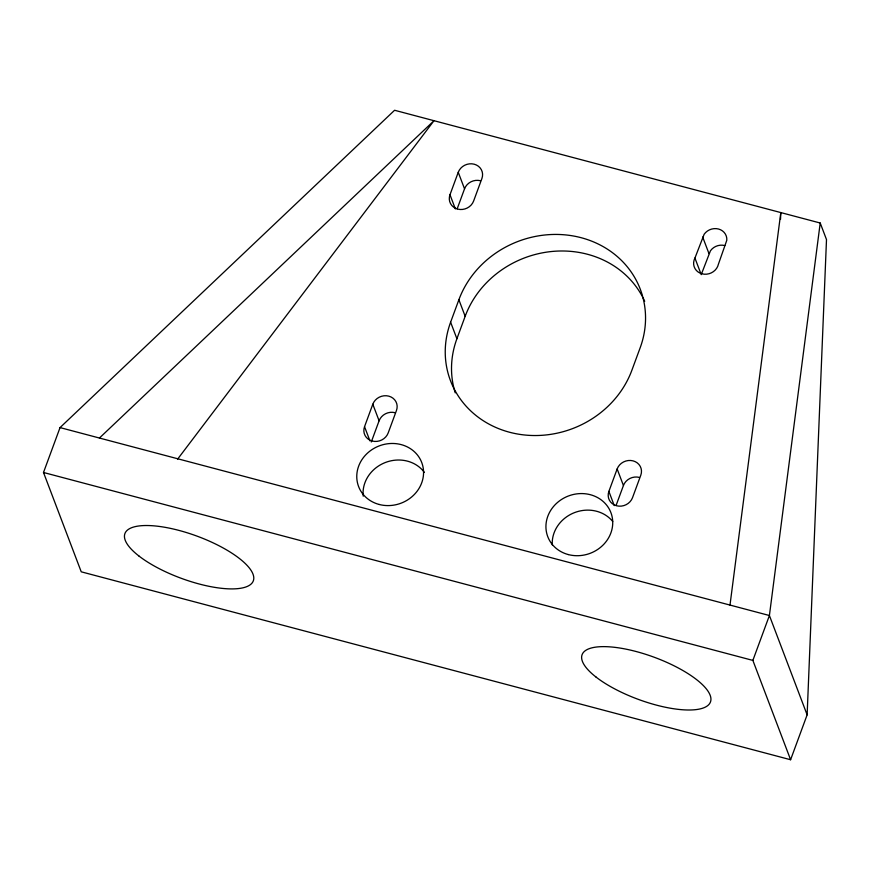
<?xml version="1.0" encoding="UTF-8"?>
<svg xmlns="http://www.w3.org/2000/svg" width="870" height="870" viewBox="0 0 870 870"><rect width="100%" height="100%" fill="white"/><g stroke="black" fill="none" stroke-linecap="round" stroke-linejoin="round"><path stroke-width="1.3" d="M780.52 219.36L780.803 212.574L729.995 605.074M807.132 714.846L826.5 239.565L820.214 223.014L394.588 110.262L60.041 427.594L43.5 472.486L81.236 571.818L790.602 759.738L807.132 714.846L769.406 615.514L820.214 223.014M364.541 426.681L372.806 404.235A12.669 11.495 -20.8 0 1 388.77 396.144A12.669 11.495 -20.8 0 1 396.459 410.499L388.183 432.945A12.669 11.495 -20.8 0 1 372.229 441.036A12.669 11.495 -20.8 0 1 364.541 426.681L369.935 440.872M449.986 194.739L458.251 172.293A12.669 11.495 -20.8 0 1 474.204 164.202A12.669 11.495 -20.8 0 1 481.893 178.557L473.628 201.003A12.669 11.495 -20.8 0 1 457.674 209.094A12.669 11.495 -20.8 0 1 449.986 194.739L455.369 208.93M371.283 441.982L379.103 420.786L372.806 404.235M457.185 208.8L464.536 188.844L458.251 172.293M450.616 322.194L458.881 299.748A97.103 88.153 -20.8 0 1 581.214 237.717A97.103 88.153 -20.8 0 1 640.168 347.772L631.892 370.218A97.103 88.153 -20.8 0 1 509.559 432.249A97.103 88.153 -20.8 0 1 450.616 322.194L456.902 338.745A97.103 88.153 -20.8 0 0 455.238 392.859M456.902 338.745L465.167 316.299A97.103 88.153 -20.8 0 1 550.405 251.637A97.103 88.153 -20.8 0 1 642.321 296.452M608.88 491.409L617.145 468.963A12.669 11.495 -20.8 0 1 633.099 460.872A12.669 11.495 -20.8 0 1 640.788 475.227L632.523 497.673A12.669 11.495 -20.8 0 1 616.569 505.764A12.669 11.495 -20.8 0 1 608.88 491.409L614.264 505.6M694.934 258.064L704.145 234.269A12.561 11.408 -20.8 0 1 718.511 229.017A12.561 11.408 -20.8 0 1 726.798 240.272L718.413 264.197A12.669 11.495 -20.8 0 1 702.057 273.832A12.669 11.495 -20.8 0 1 694.934 258.064L701.231 274.626L710.431 250.821A12.561 11.408 -20.8 0 1 724.797 245.579M616.08 505.47L623.431 485.514L617.145 468.963M790.602 759.738L752.865 660.406L769.406 615.514L60.041 427.594M177.589 459.175L433.999 120.702L99.441 438.034M43.5 472.486L752.865 660.406M702.688 237.042L708.974 253.605M458.881 299.748L465.167 316.299M379.103 420.786A12.669 11.495 -20.8 0 1 395.056 412.695M623.431 485.514A12.669 11.495 -20.8 0 1 639.396 477.423M642.941 297.649A97.103 88.153 -20.8 0 1 644.703 301.303M464.536 188.844A12.669 11.495 -20.8 0 1 480.501 180.753M363.225 496.172A33.778 30.657 -20.8 0 1 385.323 462.514A33.778 30.657 -20.8 0 1 424.397 472.421M552.276 544.935A33.778 30.657 -20.8 0 1 574.483 512.626A33.778 30.657 -20.8 0 1 612.73 521.467M138.906 555.984A68.393 22.511 20.2 0 0 249.483 585.271A68.393 22.511 20.2 0 0 178.916 530.395A68.393 22.511 20.2 0 0 138.906 555.984M596.059 677.077A68.393 22.511 20.2 0 0 706.636 706.375A68.393 22.511 20.2 0 0 636.068 651.5A68.393 22.511 20.2 0 0 596.059 677.077M379.146 504.459A33.778 30.657 -20.8 0 0 422.983 466.798A33.778 30.657 -20.8 0 0 368.38 452.335A33.778 30.657 -20.8 0 0 379.146 504.459M568.306 554.571A33.778 30.657 -20.8 0 0 612.154 516.91A33.778 30.657 -20.8 0 0 557.539 502.447A33.778 30.657 -20.8 0 0 568.306 554.571"/></g></svg>
